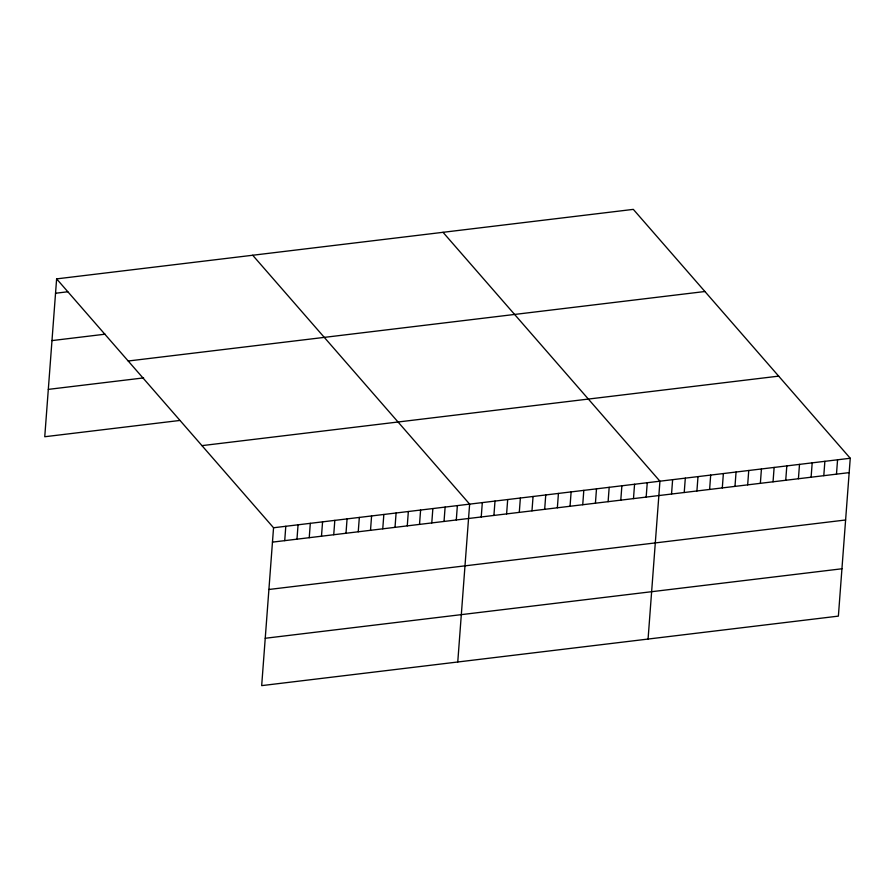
<?xml version="1.0" encoding="UTF-8"?>
<svg xmlns="http://www.w3.org/2000/svg" width="895" height="895" viewBox="0 0 895 895"><rect width="100%" height="100%" fill="white"/><g stroke="black" fill="none" stroke-linecap="round" stroke-linejoin="round"><path stroke-width="1.34" d="M56.62 278.882L273.546 527.759L261.676 685.626L838.38 616.118L850.25 458.262L633.324 209.374L56.62 278.882L44.75 436.738L179.559 420.493M284.722 540.647L285.796 526.282M296.972 539.17L298.057 524.806M309.234 537.694L310.308 523.329M321.484 536.217L322.569 521.852M333.734 534.74L334.819 520.375M345.996 533.263L347.07 518.899M358.246 531.787L359.331 517.422M370.508 530.31L371.582 515.945M382.758 528.833L383.843 514.468M395.019 527.356L396.093 512.992M407.27 525.88L408.344 511.515M419.52 524.403L420.605 510.038M431.782 522.926L432.856 508.561M444.032 521.449L445.117 507.085M456.293 519.973L457.367 505.608M457.759 661.998L469.629 504.131L252.703 255.243M481.23 516.974L482.315 502.61M493.917 515.442L495.002 501.077M506.604 513.909L507.689 499.544M519.29 512.387L520.375 498.012M531.977 510.855L533.062 496.49M544.675 509.322L545.749 494.957M557.361 507.801L558.435 493.425M570.048 506.268L571.122 491.903M582.734 504.735L583.808 490.37M595.421 503.214L596.495 488.838M608.108 501.681L609.182 487.316M620.794 500.148L621.88 485.784M633.481 498.616L634.566 484.251M646.168 497.094L647.253 482.729M648.069 639.052L659.939 481.197L443.014 232.308M671.541 494.029L672.626 479.664M684.227 492.507L685.313 478.143M696.914 490.975L697.999 476.61M709.612 489.442L710.686 475.077M722.299 487.92L723.373 473.556M734.985 486.388L736.059 472.023M747.672 484.855L748.746 470.49M760.358 483.334L761.432 468.969M773.045 481.801L774.13 467.436M785.732 480.268L786.817 465.903M798.418 478.747L799.503 464.382M811.105 477.214L812.19 462.849M823.792 475.681L824.877 461.317M836.478 474.16L837.563 459.795M55.535 293.247L67.796 291.77M51.977 340.592L105.084 334.193M128.209 361.009L704.913 291.513M48.308 389.381L143.625 377.903M201.957 445.632L778.661 376.135M273.546 527.759L850.25 458.262M272.46 542.124L849.165 472.627M268.903 589.481L845.607 519.984M265.233 638.269L841.938 568.772"/></g></svg>
